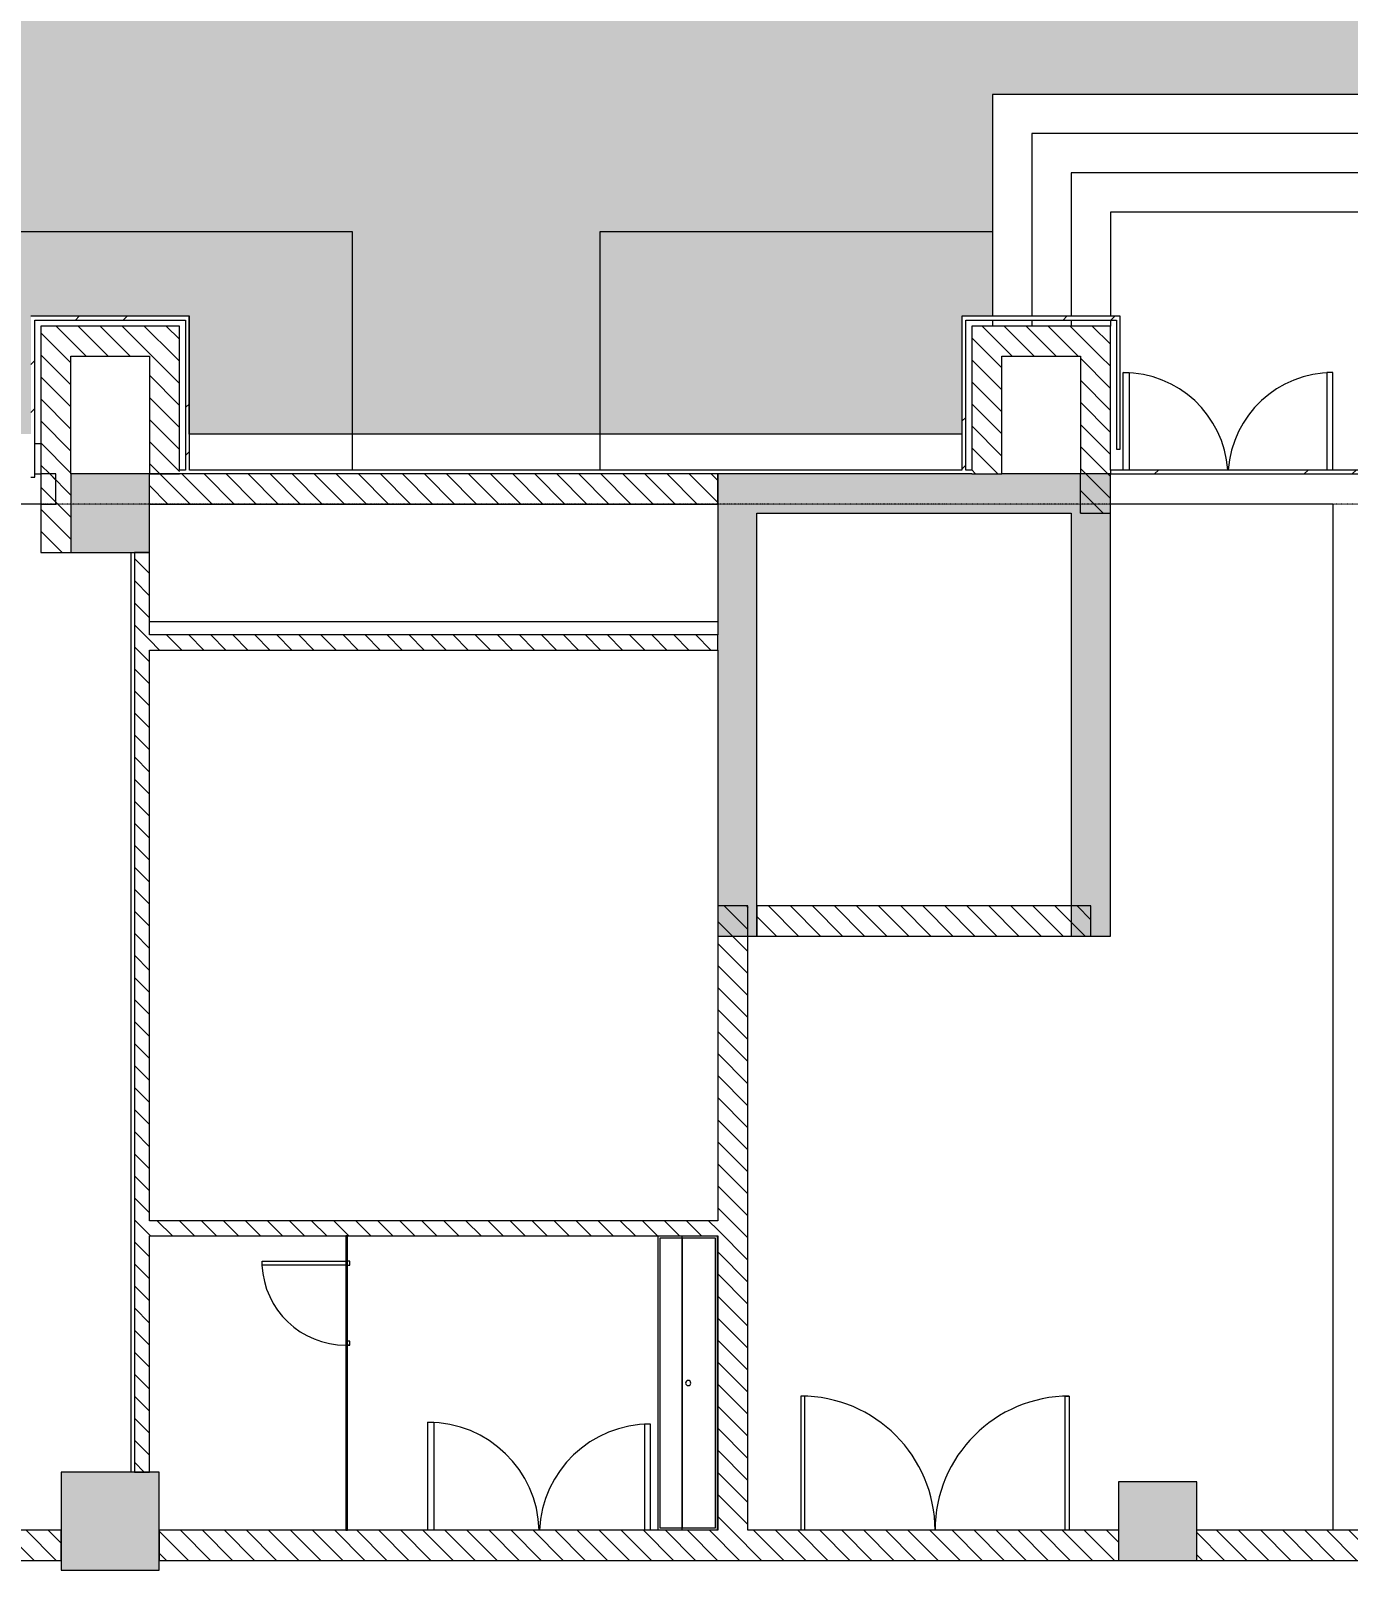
# Model space of a CAD drawing. Header units: millimetres. Extents: x -106145 to 154907, y -84585 to 152038.
# Drawn here: x 40784 to 50844, y 81323 to 93120 of the extents above; entities that cross this region are included whole.
import ezdxf

# ---------------------------------------------------------------- set-up
doc = ezdxf.new("R2010")
doc.units = ezdxf.units.MM
doc.linetypes.add('Cut Out Line _2_', pattern=[2, 1, -1])
for name, color, linetype, lineweight in [('A-ANNO-DIMS', 7, 'Continuous', 9), ('A-ANNO-DIMS-300', 7, 'Continuous', 9), ('A-DETL-MBND', 7, 'Continuous', 5), ('A-DOOR', 7, 'Continuous', 5), ('A-DOOR-FRAM', 7, 'Continuous', 9), ('A-FLOR', 7, 'Continuous', 5), ('A-FLOR-PATT', 7, 'Continuous', 5), ('A-WALL', 7, 'Continuous', 5), ('A-WALL-PATT', 7, 'Continuous', 5), ('P-SANR-FIXT', 7, 'Continuous', 5), ('S-COLS', 7, 'Continuous', 5)]:
    doc.layers.add(name, color=color, linetype=linetype, lineweight=lineweight)
doc.layers.add('A-DETL', color=7, linetype='Continuous', lineweight=5, true_color=0x00a600)
doc.styles.add('RomanS', font='romans__.ttf', dxfattribs={"width": 0.8, "height": 1200})
doc.dimstyles.new('Diagonal_-_4_mm_RomanS', dxfattribs={"dimscale": 304.8, "dimtxt": 1219.023462, "dimasz": 1.476378, "dimexe": 0.984252, "dimexo": 0.0625, "dimgap": 0.19685, "dimtad": 1, "dimdec": 0, "dimzin": 0, "dimdsep": 46, "dimtxsty": 'RomanS', "dimblk1": 'OBLIQUE', "dimblk2": 'OBLIQUE', "dimsah": 1, "dimcen": 0.09, "dimdle": 2.362205, "dimazin": 0, "dimtfac": 1, "dimtdec": 4, "dimtix": 1, "dimtmove": 0, "dimatfit": 3, "dimfxl": 2.362205, "dimfxlon": 1, "dimtvp": 1, "dimtolj": 1, "dimtzin": 0, "dimarcsym": 2})
pattern_1 = [(315, (0, 0), (84.18955, 84.18955), [])]
pattern_2 = [(45, (0, 0), (-754.342, 754.342), []), (45, (0, 1143), (-754.342, 754.342), [])]

# ---------------------------------------------------------------- blocks, each defined once
blk = doc.blocks.new('M_Concrete-Rectangular-Column - 600 x 600-11938155-Site Plan -MAIN')
at = {"layer": 'S-COLS', "true_color": 0xeaeaea}
blk.add_hatch(color=254, dxfattribs=at).paths.add_polyline_path([(-300, 300), (-300, -300), (300, -300), (300, 300)], flags=0)
at = {"layer": 'S-COLS', "color": 254, "true_color": 0xdddddd}
for p, q in [((300, 300), (-300, 300)), ((-300, 300), (-300, -300)), ((300, -300), (300, 300)), ((-300, -300), (300, -300))]:
    blk.add_line(p, q, dxfattribs=at)
blk = doc.blocks.new('M_Concrete-Rectangular-Column - 600 x 600-V38-Site Plan -MAIN')
at = {"layer": 'S-COLS', "true_color": 0xeaeaea}
for points in [[(-300, 300), (-300, -300), (70, -300), (70, 300), (-89, 300)], [(70, -300), (300, -300), (300, 300), (70, 300)]]:
    blk.add_hatch(color=254, dxfattribs=at).paths.add_polyline_path(points, flags=0)
at = {"layer": 'S-COLS', "color": 254, "true_color": 0xdddddd}
for p, q in [((70, 300), (-300, 300)), ((-300, 300), (-300, -300)), ((-300, -300), (70, -300))]:
    blk.add_line(p, q, dxfattribs=at)
at = {"layer": 'S-COLS', "color": 253, "true_color": 0xaaaaaa}
for p, q in [((300, 300), (70, 300)), ((300, -300), (300, 300)), ((70, -300), (300, -300))]:
    blk.add_line(p, q, dxfattribs=at)
blk = doc.blocks.new('DC_DdlFlPanelFire-Rated-eq w vision panel - FWD3 2_2-12334600-Site Plan -MAIN')
at = {"layer": 'A-DOOR', "color": 254, "lineweight": 9, "true_color": 0xdddddd}
for p, q in [((-995, 1140), (-1025, 1140)), ((-1025, 1140), (-1025, 115)), ((-995, 115), (-995, 1140)), ((995, 115), (995, 1140)), ((995, 1140), (1025, 1140)), ((1025, 1140), (1025, 115))]:
    blk.add_line(p, q, dxfattribs=at)
at = {"layer": 'A-DOOR', "color": 254, "true_color": 0xdddddd}
for centre, start, end in [((-1025, 115), 360, 90), ((1025, 115), 90, 180)]:
    blk.add_arc(centre, 1025, start, end, dxfattribs=at)
blk = doc.blocks.new('M_Double Door-Large Slit Vision Panel_Type B - 1_8_TYPE B-13934777-Site Plan -MAIN')
at = {"layer": 'A-DOOR', "color": 254, "lineweight": 9, "true_color": 0xdddddd}
for p, q in [((-850, 121.35), (-850, 946.35)), ((-850, 946.35), (-805, 946.35)), ((-805, 946.35), (-805, 121.35)), ((850, 932.95), (805, 932.95)), ((805, 932.95), (805, 121.35)), ((850, 121.35), (850, 932.95))]:
    blk.add_line(p, q, dxfattribs=at)
at = {"layer": 'A-DOOR', "color": 254, "true_color": 0xdddddd}
for centre, start, end in [((-850, 96.35), 1.699396, 90), ((850, 82.95), 90, 177.389727)]:
    blk.add_arc(centre, 850, start, end, dxfattribs=at)
blk = doc.blocks.new('DC_SglFl-W-Int - 0_6 toilet door-6303770-Site Plan -MAIN')
at = {"layer": 'A-DOOR', "color": 254, "lineweight": 9, "true_color": 0xdddddd}
for p, q in [((290, 6), (290, 646)), ((290, 646), (320, 646)), ((320, 646), (320, 6))]:
    blk.add_line(p, q, dxfattribs=at)
at = {"layer": 'A-DOOR', "color": 254, "true_color": 0xdddddd}
for start, end in [(92.6838, 179.9838), (181.0638, 182.6838)]:
    blk.add_arc((320, 6), 641, start, end, dxfattribs=at)
at = {"layer": 'A-DOOR-FRAM', "color": 254, "true_color": 0xdddddd}
for p, q in [((-320, -24), (-320, -6)), ((-320, -24), (-290, -24)), ((-290, -24), (-290, -6)), ((290, -6), (290, -24)), ((290, -24), (320, -24)), ((320, -24), (320, -6))]:
    blk.add_line(p, q, dxfattribs=at)
blk = doc.blocks.new('SINK_trough_scrub_x RETIRED - HYBA-077-6752953-Site Plan -MAIN')
at = {"layer": 'P-SANR-FIXT', "color": 254, "true_color": 0xdddddd}
for p, q in [((-575, 800), (1675, 800)), ((-575, 800), (1675, 800)), ((-560, 365), (-560, 785)), ((-560, 785), (1660, 785)), ((-560, 365), (-560, 785)), ((-560, 785), (1660, 785)), ((1660, 785), (1660, 365)), ((1660, 785), (1660, 365)), ((1675, 535), (-575, 535)), ((1660, 536), (-560, 536)), ((1660, 365), (-560, 365)), ((1660, 365), (-560, 365)), ((1675, 350), (-575, 350))]:
    blk.add_line(p, q, dxfattribs=at)
for start, end in [(90, 270), (90, 270), (270, 90), (270, 90)]:
    blk.add_arc((550, 580), 20, start, end, dxfattribs=at)
blk = doc.blocks.new('M_Door-Passage-Double-Flush - FWD4 1_7-15403335-Site Plan -MAIN')
at = {"layer": 'A-DOOR', "color": 253, "lineweight": 9, "true_color": 0xaaaaaa}
for p, q in [((-800, 151), (-800, 896)), ((-800, 896), (-755, 896)), ((-755, 896), (-755, 151)), ((800, 896), (755, 896)), ((755, 896), (755, 151)), ((800, 151), (800, 896))]:
    blk.add_line(p, q, dxfattribs=at)
at = {"layer": 'A-DOOR', "color": 253, "true_color": 0xaaaaaa}
for centre, start, end in [((-800, 96), 3.988, 90), ((800, 96), 90, 176.012)]:
    blk.add_arc(centre, 800, start, end, dxfattribs=at)
blk = doc.blocks.new('2022_11_09_AB BLOCKFACADE WITH CONTINOUS WINDOW_rvt-1-Site Plan -MAIN')
at = {"layer": 'A-WALL-PATT', "true_color": 0xd4d4d4}
h = blk.add_hatch(dxfattribs=at)
h.set_pattern_fill('FP_20', color=254, style=0, pattern_type=2)
h.set_pattern_definition(pattern_2)
h.paths.add_polyline_path([(41994, 90910), (41994, 90940), (40784, 90940), (40784, 90910), (41964, 90910)], flags=0)
h = blk.add_hatch(dxfattribs=at)
h.set_pattern_fill('FP_20', color=254, style=0, pattern_type=2)
h.set_pattern_definition(pattern_2)
h.paths.add_polyline_path([(40814, 89710), (40814, 90910), (40784, 90910), (40784, 89710)], flags=0)
at = {"layer": 'A-WALL-PATT', "true_color": 0xeaeaea}
h = blk.add_hatch(dxfattribs=at)
h.set_pattern_fill('FP_19', color=254, style=0, pattern_type=2)
h.set_pattern_definition(pattern_1)
h.paths.add_polyline_path([(40859, 90635), (41919, 90635), (41919, 90865), (40859, 90865)], flags=0)
at = {"layer": 'A-WALL-PATT', "true_color": 0xd4d4d4}
h = blk.add_hatch(dxfattribs=at)
h.set_pattern_fill('FP_20', color=254, style=0, pattern_type=2)
h.set_pattern_definition(pattern_2)
h.paths.add_polyline_path([(41964, 89765), (41994, 89765), (41994, 90910), (41964, 90910)], flags=0)
h = blk.add_hatch(dxfattribs=at)
h.set_pattern_fill('FP_20', color=254, style=0, pattern_type=2)
h.set_pattern_definition(pattern_2)
h.paths.add_polyline_path([(47924, 89765), (47924, 90940), (47894, 90940), (47894, 89765)], flags=0)
h = blk.add_hatch(dxfattribs=at)
h.set_pattern_fill('FP_20', color=254, style=0, pattern_type=2)
h.set_pattern_definition(pattern_2)
h.paths.add_polyline_path([(48116, 90910), (49074, 90910), (49074, 90940), (47924, 90940), (47924, 90910)], flags=0)
at = {"layer": 'A-WALL-PATT', "true_color": 0xeaeaea}
h = blk.add_hatch(dxfattribs=at)
h.set_pattern_fill('FP_19', color=254, style=0, pattern_type=2)
h.set_pattern_definition(pattern_1)
h.paths.add_polyline_path([(49029, 90635), (49029, 90865), (47969, 90865), (47969, 90635), (48799, 90635)], flags=0)
h = blk.add_hatch(dxfattribs=at)
h.set_pattern_fill('FP_19', color=254, style=0, pattern_type=2)
h.set_pattern_definition(pattern_1)
h.paths.add_polyline_path([(40859, 89735), (41089, 89735), (41089, 90635), (40859, 90635), (40859, 90268)], flags=0)
h = blk.add_hatch(dxfattribs=at)
h.set_pattern_fill('FP_19', color=254, style=0, pattern_type=2)
h.set_pattern_definition(pattern_1)
h.paths.add_polyline_path([(41815, 89735), (41919, 89735), (41919, 90635), (41689, 90635), (41689, 89735)], flags=0)
h = blk.add_hatch(dxfattribs=at)
h.set_pattern_fill('FP_19', color=254, style=0, pattern_type=2)
h.set_pattern_definition(pattern_1)
h.paths.add_polyline_path([(47969, 89735), (48199, 89735), (48199, 90635), (47969, 90635), (47969, 89765)], flags=0)
h = blk.add_hatch(dxfattribs=at)
h.set_pattern_fill('FP_19', color=254, style=0, pattern_type=2)
h.set_pattern_definition(pattern_1)
h.paths.add_polyline_path([(49029, 89435), (49029, 90635), (48799, 90635), (48799, 89435)], flags=0)
h = blk.add_hatch(dxfattribs=at)
h.set_pattern_fill('FP_19', color=254, style=0, pattern_type=2)
h.set_pattern_definition(pattern_1)
h.paths.add_polyline_path([(40859, 89505), (40974, 89505), (40974, 89735), (40859, 89735)], flags=0)
h = blk.add_hatch(dxfattribs=at)
h.set_pattern_fill('FP_19', color=254, style=0, pattern_type=2)
h.set_pattern_definition(pattern_1)
h.paths.add_polyline_path([(41089, 89135), (41089, 89735), (40859, 89735), (40859, 89135)], flags=0)
h = blk.add_hatch(dxfattribs=at)
h.set_pattern_fill('FP_19', color=254, style=0, pattern_type=2)
h.set_pattern_definition(pattern_1)
h.paths.add_polyline_path([(46029, 89505), (46029, 89735), (41689, 89735), (41689, 89505), (44965, 89505)], flags=0)
at = {"layer": 'A-WALL-PATT', "true_color": 0xcccccb}
for points in [[(48745, 89505), (48799, 89505), (48799, 89735), (46029, 89735), (46029, 89505), (48605, 89505)], [(48799, 89505), (49029, 89505), (49029, 89735), (48799, 89735)], [(46029, 86205), (46329, 86205), (46329, 89505), (46029, 89505), (46029, 88390)], [(48729, 89435), (48799, 89435), (48799, 89505), (46329, 89505), (46329, 89435), (48116, 89435)], [(48729, 86205), (49029, 86205), (49029, 89505), (48799, 89505), (48799, 89435), (48729, 89435), (48729, 89346)]]:
    blk.add_hatch(color=254, dxfattribs=at).paths.add_polyline_path(points, flags=0)
at = {"layer": 'A-WALL-PATT', "true_color": 0xd4d4d4}
h = blk.add_hatch(dxfattribs=at)
h.set_pattern_fill('FP_20', color=254, style=0, pattern_type=2)
h.set_pattern_definition(pattern_2)
h.paths.add_polyline_path([(52226, 89735), (52226, 89765), (49029, 89765), (49029, 89735), (51267, 89735)], flags=0)
h.paths.add_polyline_path([(54226, 89735), (54264, 89735), (54264, 89765), (54189, 89765), (54189, 89735)], flags=0)
at = {"layer": 'A-WALL-PATT', "true_color": 0xeaeaea}
h = blk.add_hatch(dxfattribs=at)
h.set_pattern_fill('FP_19', color=254, style=0, pattern_type=2)
h.set_pattern_definition(pattern_1)
h.paths.add_polyline_path([(41689, 82110), (41689, 89135), (41574, 89135), (41574, 82110)], flags=0)
h = blk.add_hatch(dxfattribs=at)
h.set_pattern_fill('FP_19', color=254, style=0, pattern_type=2)
h.set_pattern_definition(pattern_1)
h.paths.add_polyline_path([(41689, 88390), (46029, 88390), (46029, 88505), (41689, 88505)], flags=0)
h = blk.add_hatch(dxfattribs=at)
h.set_pattern_fill('FP_19', color=254, style=0, pattern_type=2)
h.set_pattern_definition(pattern_1)
h.paths.add_polyline_path([(46259, 81665), (46259, 86435), (46029, 86435), (46029, 81665)], flags=0)
h = blk.add_hatch(dxfattribs=at)
h.set_pattern_fill('FP_19', color=254, style=0, pattern_type=2)
h.set_pattern_definition(pattern_1)
h.paths.add_polyline_path([(47066, 86205), (48879, 86205), (48879, 86435), (46329, 86435), (46329, 86205)], flags=0)
h = blk.add_hatch(dxfattribs=at)
h.set_pattern_fill('FP_19', color=254, style=0, pattern_type=2)
h.set_pattern_definition(pattern_1)
h.paths.add_polyline_path([(46029, 83915), (46029, 84030), (41689, 84030), (41689, 83915), (44965, 83915)], flags=0)
h = blk.add_hatch(dxfattribs=at)
h.set_pattern_fill('FP_19', color=254, style=0, pattern_type=2)
h.set_pattern_definition(pattern_1)
h.paths.add_polyline_path([(41014, 81435), (41014, 81665), (34149, 81665), (34149, 81435), (40765, 81435)], flags=0)
h = blk.add_hatch(dxfattribs=at)
h.set_pattern_fill('FP_19', color=254, style=0, pattern_type=2)
h.set_pattern_definition(pattern_1)
h.paths.add_polyline_path([(41764, 81435), (49089, 81435), (49089, 81665), (41764, 81665)], flags=0)
h = blk.add_hatch(dxfattribs=at)
h.set_pattern_fill('FP_19', color=254, style=0, pattern_type=2)
h.set_pattern_definition(pattern_1)
h.paths.add_polyline_path([(49689, 81435), (51959, 81435), (51959, 81665), (49689, 81665), (49689, 81435)], flags=0)
at = {"layer": 'S-COLS', "true_color": 0xeaeaea}
blk.add_hatch(color=254, dxfattribs=at).paths.add_polyline_path([(41014, 81360), (41764, 81360), (41764, 82110), (41014, 82110), (41014, 81970)], flags=0)
at = {"layer": 'A-DETL-MBND', "color": 9, "true_color": 0xc0cda1}
for p, q in [((43239, 91585), (39539, 91585)), ((43239, 90040), (43239, 91585)), ((48129, 91585), (45129, 91585)), ((45129, 91585), (45129, 90040))]:
    blk.add_line(p, q, dxfattribs=at)
at = {"layer": 'A-DETL-MBND', "color": 253, "true_color": 0xaaaaaa}
for p, q in [((43239, 89765), (43239, 90040)), ((45129, 90040), (45129, 89765))]:
    blk.add_line(p, q, dxfattribs=at)
at = {"layer": 'A-FLOR', "color": 253, "true_color": 0xaaaaaa}
for p, q in [((48129, 92635), (48129, 90940)), ((57189, 92635), (48129, 92635)), ((48429, 92335), (48429, 90940)), ((57189, 92335), (48429, 92335)), ((48729, 92035), (48729, 90940)), ((52189, 92035), (48729, 92035)), ((49029, 91735), (49029, 90940)), ((52189, 91735), (49029, 91735)), ((48129, 90910), (48129, 90865)), ((48429, 90910), (48429, 90865)), ((48729, 90910), (48729, 90865)), ((49029, 90910), (49029, 90865)), ((40859, 89965), (40814, 89965)), ((41964, 89765), (41919, 89765)), ((47894, 89765), (41994, 89765)), ((47969, 89765), (47924, 89765))]:
    blk.add_line(p, q, dxfattribs=at)
at = {"layer": 'A-FLOR', "color": 254, "true_color": 0xdddddd}
for p, q in [((41549, 82110), (41549, 89135)), ((46029, 88605), (41689, 88605))]:
    blk.add_line(p, q, dxfattribs=at)
at = {"layer": 'A-WALL', "color": 253, "lineweight": 18, "true_color": 0xaaaaaa}
for p, q in [((41994, 90940), (40784, 90940)), ((40814, 90910), (41964, 90910)), ((40814, 89710), (40814, 90910)), ((41919, 90865), (40859, 90865)), ((40859, 90865), (40859, 90635)), ((41919, 90635), (41919, 90865)), ((41964, 90910), (41964, 89765)), ((41994, 90910), (41994, 90940)), ((41994, 89765), (41994, 90910)), ((47894, 90940), (47894, 89765)), ((47924, 90940), (47894, 90940)), ((49074, 90940), (47924, 90940)), ((47924, 90910), (49074, 90910)), ((47924, 89765), (47924, 90910)), ((49029, 90865), (47969, 90865)), ((47969, 90865), (47969, 90635)), ((49029, 90635), (49029, 90865)), ((49104, 90940), (49074, 90940)), ((49074, 90910), (49074, 89925)), ((49104, 89925), (49104, 90940)), ((40859, 90635), (40859, 89735)), ((41089, 89735), (41089, 90635)), ((41089, 90635), (41689, 90635)), ((41689, 90635), (41689, 89735)), ((41919, 89765), (41919, 90635)), ((47969, 90635), (47969, 89765)), ((48199, 89735), (48199, 90635)), ((48199, 90635), (48799, 90635)), ((48799, 90635), (48799, 89735)), ((49029, 89765), (49029, 90635)), ((49074, 89925), (49104, 89925)), ((40784, 89710), (40814, 89710)), ((40974, 89735), (40859, 89735)), ((40859, 89735), (40859, 89505)), ((40859, 89735), (40859, 89505)), ((40974, 89505), (40974, 89735)), ((46029, 89735), (41689, 89735)), ((41689, 89735), (41919, 89735)), ((46029, 89505), (46029, 89735)), ((47969, 89735), (46029, 89735)), ((46029, 89735), (46029, 89505)), ((48799, 89735), (48199, 89735)), ((49029, 89735), (48799, 89735)), ((52226, 89765), (49029, 89765)), ((49029, 89505), (49029, 89735)), ((49029, 89505), (49029, 89735)), ((49029, 89735), (52226, 89735)), ((40859, 89505), (40974, 89505))]:
    blk.add_line(p, q, dxfattribs=at)
at = {"layer": 'A-WALL', "color": 253, "true_color": 0xaaaaaa}
for p, q in [((40814, 89735), (40859, 89735)), ((47969, 89735), (48199, 89735)), ((48799, 89505), (48799, 89735)), ((49029, 89765), (49029, 89735)), ((40859, 89505), (37444, 89505)), ((50729, 89505), (49029, 89505))]:
    blk.add_line(p, q, dxfattribs=at)
at = {"layer": 'A-WALL', "color": 254, "lineweight": 18, "true_color": 0xdddddd}
for p, q in [((40859, 89505), (40859, 89135)), ((41689, 89505), (46029, 89505)), ((46029, 89505), (46029, 88505)), ((46329, 89435), (48729, 89435)), ((46329, 86435), (46329, 89435)), ((48729, 89435), (48729, 86205)), ((48799, 89435), (49029, 89435)), ((49029, 89435), (49029, 89505)), ((49029, 86205), (49029, 89505)), ((40859, 89135), (41089, 89135)), ((41574, 89135), (41574, 82110)), ((41689, 89135), (41574, 89135)), ((41689, 88505), (41689, 89135)), ((46029, 88505), (41689, 88505)), ((41689, 88390), (46029, 88390)), ((41689, 84030), (41689, 88390)), ((46029, 88390), (46029, 86205)), ((46029, 86435), (46029, 84030)), ((46259, 86435), (46029, 86435)), ((46259, 81665), (46259, 86435)), ((48879, 86435), (46329, 86435)), ((48879, 86205), (48879, 86435)), ((46029, 86205), (46329, 86205)), ((46329, 86205), (48879, 86205)), ((48729, 86205), (49029, 86205)), ((46029, 84030), (41689, 84030)), ((41689, 82110), (41689, 83915)), ((41689, 83915), (43189, 83915)), ((43189, 83915), (43189, 81665)), ((43201, 83915), (46029, 83915)), ((43201, 81665), (43201, 83915)), ((46029, 83915), (46029, 81665)), ((41574, 82110), (41689, 82110)), ((41014, 81665), (35404, 81665)), ((41014, 81435), (41014, 81665)), ((43189, 81665), (41764, 81665)), ((41764, 81665), (41764, 81435)), ((46029, 81665), (43201, 81665)), ((49089, 81665), (46259, 81665)), ((51959, 81665), (49689, 81665)), ((34149, 81435), (41014, 81435)), ((41764, 81435), (49089, 81435)), ((49689, 81435), (51959, 81435))]:
    blk.add_line(p, q, dxfattribs=at)
at = {"layer": 'A-WALL', "color": 254, "true_color": 0xdddddd}
for p, q in [((48799, 89435), (48799, 89505)), ((50729, 81665), (50729, 89505)), ((46029, 88390), (46029, 88505)), ((46329, 86435), (46329, 86205)), ((46329, 86205), (46329, 86435)), ((43201, 83915), (43189, 83915)), ((43189, 81665), (43201, 81665))]:
    blk.add_line(p, q, dxfattribs=at)
at = {"layer": 'S-COLS', "color": 254, "true_color": 0xdddddd}
for p, q in [((41764, 82110), (41014, 82110)), ((41014, 82110), (41014, 81360)), ((41764, 81360), (41764, 82110)), ((41014, 81360), (41764, 81360))]:
    blk.add_line(p, q, dxfattribs=at)
at = {"color": 253, "lineweight": 5, "true_color": 0xaaaaaa}
for name, p in [('M_Door-Passage-Double-Flush - FWD4 1_7-15403335-Site Plan -MAIN', (49927, 89614)), ('DC_DdlFlPanelFire-Rated-eq w vision panel - FWD3 2_2-12334600-Site Plan -MAIN', (47689, 81550)), ('M_Double Door-Large Slit Vision Panel_Type B - 1_8_TYPE B-13934777-Site Plan -MAIN', (44666, 81544))]:
    blk.add_blockref(name, p, dxfattribs=at)
for name, p, rotation in [('M_Concrete-Rectangular-Column - 600 x 600-V38-Site Plan -MAIN', (41389, 89435), 89.99999999999942), ('SINK_trough_scrub_x RETIRED - HYBA-077-6752953-Site Plan -MAIN', (45224, 83340), 269.9999999999994), ('DC_SglFl-W-Int - 0_6 toilet door-6303770-Site Plan -MAIN', (43195, 83400), 89.99999999999957), ('M_Concrete-Rectangular-Column - 600 x 600-11938155-Site Plan -MAIN', (49389, 81735), 90.00000482565875)]:
    blk.add_blockref(name, p, dxfattribs=dict(at, rotation=rotation))
blk = doc.blocks.new('DIMBLOCK32-Site Plan -MAIN')
at = {"layer": 'A-ANNO-DIMS-300', "transparency": 16777216}
for p, q in [((-65455, 47706), (79278, 131267)), ((79014, 130283), (78504, 131167)), ((78654, 130907), (79014, 130283)), ((-64471, 47442), (-64981, 48325)), ((-64831, 48066), (-64471, 47442))]:
    blk.add_line(p, q, dxfattribs=at)
at = {"layer": 'A-ANNO-DIMS-300', "lineweight": 35, "transparency": 16777216}
for p, q in [((78654, 130907), (78737, 131214)), ((78654, 130907), (78572, 130600)), ((-64831, 48066), (-64749, 48373)), ((-64831, 48066), (-64914, 47758))]:
    blk.add_line(p, q, dxfattribs=at)
at = {"layer": 'A-ANNO-DIMS-300', "color": 0, "transparency": 16777216, "insert": (3725, 89578), "char_height": 1200, "width": 6511.94, "attachment_point": 1, "rotation": 30, "line_spacing_factor": 0.983083, "style": 'RomanS'}
blk.add_mtext('165683', dxfattribs=at)
blk = doc.blocks.new('_Oblique')
at = {"color": 0, "linetype": 'ByBlock', "lineweight": -2}
blk.add_line((-0.5, -0.5), (0.5, 0.5), dxfattribs=at)

msp = doc.modelspace()

# ---------------------------------------------------------------- block references
at = {"lineweight": 5}
msp.add_blockref('2022_11_09_AB BLOCKFACADE WITH CONTINOUS WINDOW_rvt-1-Site Plan -MAIN', (0, 0), dxfattribs=at)

# ---------------------------------------------------------------- next in the draw order: hatches: boundary and pattern name
at = {"layer": 'A-FLOR-PATT', "true_color": 0x808080}
h = msp.add_hatch(dxfattribs=at)
h.set_pattern_fill('FP_5', color=8, style=0, pattern_type=2)
h.set_pattern_definition([(0, (0, 0), (1219.2, 304.8), [100.584, -813.816, 100.584, -813.816, -4876.8]), (0, (0, 0), (1219.2, 304.8), [-1828.8, 100.584, -1728.216, 100.584, -813.816, -2133.6]), (0, (0, 0), (1219.2, 304.8), [-4572, 100.584, -509.016, 100.584, -1423.416]), (120, (457.2, 152.4), (-873.56454, 903.4582), [100.584, -813.816, 100.584, -813.816, -4876.8]), (120, (457.2, 152.4), (-873.56454, 903.4582), [-1828.8, 100.584, -1728.216, 100.584, -813.816, -2133.6]), (120, (457.2, 152.4), (-873.56454, 903.4582), [-4572, 100.584, -509.016, 100.584, -1423.416]), (240, (609.6, 762), (-345.63546, -1208.2582), [100.584, -813.816, 100.584, -813.816, -4876.8]), (240, (609.6, 762), (-345.63546, -1208.2582), [-1828.8, 100.584, -1728.216, 100.584, -813.816, -2133.6]), (240, (609.6, 762), (-345.63546, -1208.2582), [-4572, 100.584, -509.016, 100.584, -1423.416])])
h.paths.add_polyline_path([(24183.75, 86830), (24183.74, 86830), (23961.54, 86632.65)], flags=0)
h.paths.add_polyline_path([(13688.07, 53330), (14358.73, 53330), (14361.51, 81970.46), (14364.69, 82051.43), (14382.5, 82201.92), (14412.07, 82350.55), (14453.2, 82496.41), (14509.77, 82647.52), (14569.1, 82776.2), (14667.02, 82944.16), (14740.7, 83051.38), (14821.16, 83153.44), (14924.02, 83264.72), (15035.3, 83367.59), (15154.31, 83461.41), (15280.32, 83545.6), (15412.54, 83619.65), (15559.97, 83686.71), (15692.34, 83735.54), (15871.41, 83783.29), (16008.93, 83808.86), (16148.35, 83824.49), (16288.74, 83830), (18348.74, 83830), (18500.17, 83824.05), (18650.66, 83806.24), (18799.29, 83776.68), (18945.14, 83735.54), (19087.32, 83683.09), (19224.94, 83619.65), (19392.9, 83521.72), (19500.12, 83448.04), (19602.17, 83367.59), (19713.46, 83264.72), (19816.32, 83153.44), (19910.14, 83034.43), (20003.28, 82892.44), (20068.38, 82776.2), (20131.83, 82638.58), (20184.28, 82496.41), (20232.02, 82317.33), (20257.59, 82179.81), (20273.22, 82040.39), (20278.74, 81900), (20278.75, 53330), (25083.74, 53330), (25083.74, 57135.05), (21658.74, 57135.05), (21658.74, 62735.05), (25083.74, 62735.05), (25083.74, 65730), (24183.75, 65730), (24183.75, 72040), (25083.74, 72040), (25083.74, 81130), (24183.75, 81130), (24183.75, 82340), (25083.74, 82340), (25083.74, 86830), (24183.75, 86830), (24183.74, 90940), (27768.75, 90940), (27768.75, 90040), (32943.74, 90040), (32943.74, 90940), (34153.74, 90940), (34153.74, 90040), (40783.74, 90040), (40783.74, 90940), (41993.74, 90940), (41993.74, 90040), (47893.75, 90040), (47893.75, 90940.01), (48128.75, 90940.01), (48128.75, 92635), (57188.75, 92635), (57191.32, 110941.22), (57194.78, 111070.03), (57212.85, 111299.42), (57242.92, 111527.72), (57284.9, 111754.18), (57338.67, 111978.16), (57388.75, 112150.76), (57388.75, 113238.12), (-14611.25, 71668.9), (-14611.25, 70801.76), (10593.75, 85440.05), (10593.75, 69340.05), (-13725.75, 69340.05), (-13725.75, 69045.75), (-14611.25, 69045.75), (-14611.25, 68865), (-4520.55, 68865), (-4520.55, 66940.05), (-836.25, 66940.05), (-836.25, 65965.05), (6183.75, 65965.05), (6183.75, 66940.05), (10593.75, 66940.05), (10593.75, 64090.05), (9618.75, 64090.05), (9618.75, 53330), (13459.58, 53330)], flags=0)
h.paths.add_polyline_path([(10518.75, 64120.05), (10563.75, 64120.05), (10563.75, 66910.05), (6213.75, 66910.05), (6213.75, 65965.05), (6258.75, 65965.05), (6258.74, 66865.05), (10518.75, 66865.05), (10518.75, 64165.05), (9618.75, 64165.05), (9618.75, 64120.05), (10288.75, 64120.05)], flags=0)
h.paths.add_polyline_path([(10079.95, 64395.05), (10288.75, 64395.05), (10288.75, 65505), (9388.76, 65505), (9388.76, 64395.05), (9618.75, 64395.05)], flags=0)
h.paths.add_polyline_path([(9388.77, 65735), (10288.75, 65735), (10288.75, 66635.05), (6488.75, 66635.05), (6488.75, 65735.05), (9388.76, 65735)], flags=0)
h.paths.add_polyline_path([(-4820.55, 65735.05), (-1141.25, 65735.05), (-1141.25, 66635.05), (-5191.25, 66635.05), (-5191.25, 65735.05), (-5121.25, 65735.05)], flags=0)
h.paths.add_polyline_path([(-911.25, 65965.05), (-866.25, 65965.05), (-866.25, 66910.05), (-4520.55, 66910.05), (-4520.55, 66865.05), (-911.25, 66865.05), (-911.25, 66635.05)], flags=0)
h.paths.add_polyline_path([(32363.12, 93340), (27982.76, 93340), (27982.76, 95337.81), (53776.48, 110258.48), (53444.66, 110833.21), (54228.5, 111285.76), (54559.94, 110711.69), (55182.76, 111071.96), (55182.76, 93340), (35547.84, 93340)], flags=0)
h.paths.add_polyline_path([(52737.25, 109658.48), (52405.43, 110233.21), (53189.27, 110685.76), (53520.71, 110111.69), (53367.05, 110022.8)], flags=0)

# ---------------------------------------------------------------- next in the draw order: linework, layer by layer
at = {"layer": 'A-DETL', "color": 8, "linetype": 'Cut Out Line _2_', "true_color": 0x808080}
msp.add_line((57388.75, 89505), (25618.75, 89505), dxfattribs=at)
at = {"layer": 'A-FLOR', "color": 65, "true_color": 0x8d9d65}
for p, q in [((41993.74, 90940), (40783.74, 90940)), ((41993.74, 90040), (41993.74, 90940)), ((48128.75, 90940.01), (47893.75, 90940.01)), ((47893.75, 90940.01), (47893.75, 90040))]:
    msp.add_line(p, q, dxfattribs=at)
at = {"layer": 'A-FLOR', "color": 67, "true_color": 0x6d7a4e}
msp.add_line((47893.75, 90040), (41993.74, 90040), dxfattribs=at)

# ---------------------------------------------------------------- next in the draw order: dimensions: what is measured, and where the dimension line sits
at = {"layer": 'A-ANNO-DIMS'}
dim = msp.add_linear_dim(base=(78654.26, 130907.03), p1=(-64471.28, 47442.07), p2=(79014.26, 130283.49), angle=30, dimstyle='Diagonal_-_4_mm_RomanS', override={"dimpost": '<>', "dimfxl": 165682.835536}, dxfattribs=at)
dim.commit()
dim.dimension.update_dxf_attribs({"geometry": 'DIMBLOCK32-Site Plan -MAIN', "text_midpoint": (6578.73, 90062.68)})

doc.saveas('drawing.dxf')
